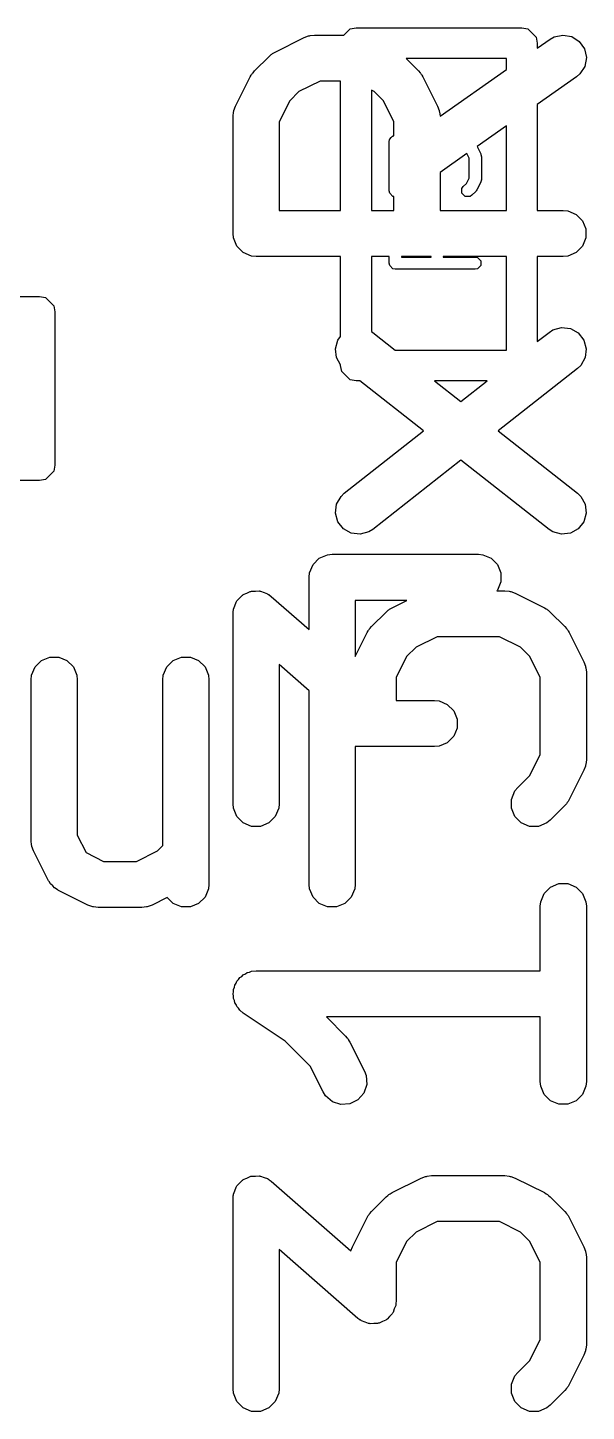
# Model space of a CAD drawing. Extents: x -2.36 to 2.12, y 0.28 to 4.05.
# Drawn here: x -2.0062 to -1.9347, y 3.0019 to 3.1793 of the extents above; entities that cross this region are included whole.
import ezdxf

# ---------------------------------------------------------------- set-up
doc = ezdxf.new("R2010")
doc.units = 0
doc.header["$MEASUREMENT"] = 0
doc.layers.add('BLACK', color=7, linetype='CONTINUOUS')

msp = doc.modelspace()

# ---------------------------------------------------------------- linework, layer by layer
at = {"layer": 'BLACK', "linetype": 'CONTINUOUS'}
for p, q in [((-1.96571, 3.17839), (-1.96493, 3.17918)), ((-1.96493, 3.17918), (-1.96417, 3.17933)), ((-1.96417, 3.17933), (-1.94291, 3.17933)), ((-1.94291, 3.17933), (-1.94216, 3.17918)), ((-1.94216, 3.17918), (-1.94109, 3.17812)), ((-1.97455, 3.17621), (-1.9708, 3.17808)), ((-1.9708, 3.17808), (-1.97026, 3.17829)), ((-1.97026, 3.17829), (-1.97015, 3.1783)), ((-1.97015, 3.1783), (-1.97005, 3.17834)), ((-1.97005, 3.17834), (-1.96948, 3.17839)), ((-1.96948, 3.17839), (-1.96571, 3.17839)), ((-1.94109, 3.17812), (-1.94094, 3.17736)), ((-1.94094, 3.17671), (-1.9393, 3.17786)), ((-1.94094, 3.17736), (-1.94094, 3.17671)), ((-1.9393, 3.17786), (-1.93879, 3.17814)), ((-1.93879, 3.17814), (-1.93767, 3.17839)), ((-1.93767, 3.17839), (-1.93653, 3.17819)), ((-1.93653, 3.17819), (-1.93556, 3.17757)), ((-1.93556, 3.17757), (-1.9349, 3.17663)), ((-1.97719, 3.17378), (-1.97531, 3.17565)), ((-1.97531, 3.17565), (-1.97509, 3.17584)), ((-1.97509, 3.17584), (-1.97504, 3.1759)), ((-1.97504, 3.1759), (-1.97495, 3.17595)), ((-1.97495, 3.17595), (-1.97487, 3.17602)), ((-1.97487, 3.17602), (-1.97479, 3.17605)), ((-1.97479, 3.17605), (-1.97455, 3.17621)), ((-1.95775, 3.17539), (-1.95614, 3.17378)), ((-1.94488, 3.17539), (-1.95775, 3.17539)), ((-1.94488, 3.17395), (-1.94488, 3.17539)), ((-1.9349, 3.17663), (-1.93465, 3.1755)), ((-1.93465, 3.1755), (-1.93485, 3.17437)), ((-1.97743, 3.1735), (-1.97737, 3.17355)), ((-1.97737, 3.17355), (-1.97719, 3.17378)), ((-1.95614, 3.17378), (-1.95595, 3.17355)), ((-1.95595, 3.17355), (-1.9559, 3.1735)), ((-1.9534, 3.16799), (-1.94488, 3.17395)), ((-1.93485, 3.17437), (-1.93547, 3.1734)), ((-1.97962, 3.16926), (-1.97774, 3.17301)), ((-1.97774, 3.17301), (-1.97759, 3.17326)), ((-1.97759, 3.17326), (-1.97756, 3.17333)), ((-1.97756, 3.17333), (-1.97749, 3.17341)), ((-1.97749, 3.17341), (-1.97743, 3.1735)), ((-1.96878, 3.17249), (-1.97148, 3.17114)), ((-1.96614, 3.17249), (-1.96878, 3.17249)), ((-1.96614, 3.1559), (-1.96614, 3.17249)), ((-1.9559, 3.1735), (-1.95584, 3.17341)), ((-1.95584, 3.17341), (-1.95577, 3.17333)), ((-1.95577, 3.17333), (-1.95574, 3.17326)), ((-1.95574, 3.17326), (-1.95559, 3.17301)), ((-1.95559, 3.17301), (-1.95371, 3.16926)), ((-1.93591, 3.17302), (-1.94094, 3.1695)), ((-1.93547, 3.1734), (-1.93591, 3.17302)), ((-1.97148, 3.17114), (-1.97267, 3.16994)), ((-1.96185, 3.17114), (-1.9622, 3.17132)), ((-1.9622, 3.17132), (-1.9622, 3.1559)), ((-1.96065, 3.16994), (-1.96185, 3.17114)), ((-1.97993, 3.16794), (-1.97987, 3.16852)), ((-1.97987, 3.16852), (-1.97983, 3.16862)), ((-1.97983, 3.16862), (-1.97982, 3.16872)), ((-1.97982, 3.16872), (-1.97962, 3.16926)), ((-1.97267, 3.16994), (-1.97402, 3.16724)), ((-1.95931, 3.16724), (-1.96065, 3.16994)), ((-1.95371, 3.16926), (-1.95351, 3.16872)), ((-1.95351, 3.16872), (-1.9535, 3.16862)), ((-1.9535, 3.16862), (-1.95346, 3.16852)), ((-1.95346, 3.16852), (-1.9534, 3.16799)), ((-1.94094, 3.1695), (-1.94094, 3.1559)), ((-1.97993, 3.15294), (-1.97993, 3.16794)), ((-1.97402, 3.16724), (-1.97402, 3.1559)), ((-1.95931, 3.16546), (-1.95931, 3.16724)), ((-1.94488, 3.16674), (-1.94866, 3.1641)), ((-1.94488, 3.1559), (-1.94488, 3.16674)), ((-1.95991, 3.16474), (-1.95987, 3.16496)), ((-1.95991, 3.1584), (-1.95991, 3.16474)), ((-1.95987, 3.16499), (-1.95986, 3.165)), ((-1.95987, 3.16496), (-1.95987, 3.16499)), ((-1.95986, 3.165), (-1.95985, 3.16504)), ((-1.95985, 3.16504), (-1.95966, 3.16523)), ((-1.95966, 3.16523), (-1.95948, 3.16544)), ((-1.95948, 3.16544), (-1.95945, 3.16544)), ((-1.95945, 3.16544), (-1.95943, 3.16546)), ((-1.95943, 3.16546), (-1.95931, 3.16546)), ((-1.94997, 3.16318), (-1.9534, 3.16078)), ((-1.94968, 3.1626), (-1.94997, 3.16318)), ((-1.94866, 3.1641), (-1.94819, 3.16314)), ((-1.94819, 3.16314), (-1.94818, 3.1631)), ((-1.94818, 3.1631), (-1.94816, 3.16309)), ((-1.94816, 3.16309), (-1.94814, 3.16296)), ((-1.94814, 3.16296), (-1.9481, 3.16284)), ((-1.94968, 3.16005), (-1.94968, 3.1626)), ((-1.9481, 3.16284), (-1.94811, 3.16282)), ((-1.94811, 3.16282), (-1.9481, 3.16279)), ((-1.9481, 3.16279), (-1.9481, 3.15986)), ((-1.9534, 3.16078), (-1.9534, 3.1559)), ((-1.95042, 3.15896), (-1.95002, 3.15935)), ((-1.95002, 3.15935), (-1.94968, 3.16005)), ((-1.94819, 3.15951), (-1.94867, 3.15853)), ((-1.94818, 3.15955), (-1.94819, 3.15951)), ((-1.94816, 3.15956), (-1.94818, 3.15955)), ((-1.94814, 3.15968), (-1.94816, 3.15956)), ((-1.9481, 3.15981), (-1.94814, 3.15968)), ((-1.9481, 3.15986), (-1.94811, 3.15982)), ((-1.94811, 3.15982), (-1.9481, 3.15981)), ((-1.95985, 3.1581), (-1.95991, 3.1584)), ((-1.95943, 3.15767), (-1.95985, 3.1581)), ((-1.95931, 3.15767), (-1.95943, 3.15767)), ((-1.95931, 3.1559), (-1.95931, 3.15767)), ((-1.95059, 3.1587), (-1.95042, 3.15896)), ((-1.95059, 3.1581), (-1.95059, 3.1587)), ((-1.95017, 3.15767), (-1.95059, 3.1581)), ((-1.94956, 3.15767), (-1.95017, 3.15767)), ((-1.94931, 3.15784), (-1.94956, 3.15767)), ((-1.94882, 3.15833), (-1.94931, 3.15784)), ((-1.94875, 3.15843), (-1.94882, 3.15833)), ((-1.94867, 3.15853), (-1.94875, 3.15843)), ((-1.97402, 3.1559), (-1.96614, 3.1559)), ((-1.9622, 3.1559), (-1.95931, 3.1559)), ((-1.9534, 3.1559), (-1.94488, 3.1559)), ((-1.94094, 3.1559), (-1.93761, 3.1559)), ((-1.93761, 3.1559), (-1.93703, 3.15584)), ((-1.93703, 3.15584), (-1.93597, 3.1554)), ((-1.93597, 3.1554), (-1.93515, 3.15458)), ((-1.93515, 3.15458), (-1.93471, 3.15352)), ((-1.97987, 3.15237), (-1.97993, 3.15294)), ((-1.97943, 3.1513), (-1.97987, 3.15237)), ((-1.93471, 3.15237), (-1.93515, 3.1513)), ((-1.93471, 3.15352), (-1.93471, 3.15237)), ((-1.97862, 3.15049), (-1.97943, 3.1513)), ((-1.97755, 3.15005), (-1.97862, 3.15049)), ((-1.93597, 3.15049), (-1.93703, 3.15005)), ((-1.93515, 3.1513), (-1.93597, 3.15049)), ((-1.97698, 3.14999), (-1.97755, 3.15005)), ((-1.96614, 3.14999), (-1.97698, 3.14999)), ((-1.96614, 3.13972), (-1.96614, 3.14999)), ((-1.95991, 3.14999), (-1.9622, 3.14999)), ((-1.9622, 3.14999), (-1.9622, 3.14038)), ((-1.95991, 3.14914), (-1.95991, 3.14999)), ((-1.95985, 3.14884), (-1.95991, 3.14914)), ((-1.95943, 3.14841), (-1.95985, 3.14884)), ((-1.95834, 3.14999), (-1.95834, 3.14993)), ((-1.95455, 3.14999), (-1.95834, 3.14999)), ((-1.95834, 3.14993), (-1.95455, 3.14993)), ((-1.95455, 3.14993), (-1.95455, 3.14999)), ((-1.95298, 3.14999), (-1.95298, 3.14993)), ((-1.94488, 3.14999), (-1.95298, 3.14999)), ((-1.95298, 3.14993), (-1.94889, 3.14993)), ((-1.94889, 3.14993), (-1.94859, 3.14987)), ((-1.94859, 3.14987), (-1.94816, 3.14944)), ((-1.94816, 3.14884), (-1.94859, 3.14841)), ((-1.94816, 3.14944), (-1.94816, 3.14884)), ((-1.94488, 3.13799), (-1.94488, 3.14999)), ((-1.93761, 3.14999), (-1.94094, 3.14999)), ((-1.94094, 3.14999), (-1.94094, 3.13908)), ((-1.93703, 3.15005), (-1.93761, 3.14999)), ((-1.95913, 3.14835), (-1.95943, 3.14841)), ((-1.94889, 3.14835), (-1.95913, 3.14835)), ((-1.94859, 3.14841), (-1.94889, 3.14835)), ((-2.04409, 3.14488), (-2.00472, 3.14488)), ((-2.00472, 3.14488), (-2.00397, 3.14473)), ((-2.00397, 3.14473), (-2.00291, 3.14367)), ((-2.00291, 3.14367), (-2.00276, 3.14291)), ((-2.00276, 3.14291), (-2.00276, 3.12323)), ((-1.9622, 3.14038), (-1.96203, 3.14027)), ((-1.96203, 3.14027), (-1.95913, 3.13799)), ((-1.94094, 3.13908), (-1.93943, 3.14027)), ((-1.93943, 3.14027), (-1.93894, 3.14058)), ((-1.93894, 3.14058), (-1.93783, 3.14089)), ((-1.93783, 3.14089), (-1.93669, 3.14075)), ((-1.93669, 3.14075), (-1.93568, 3.14019)), ((-1.93568, 3.14019), (-1.93497, 3.13928)), ((-1.9668, 3.13817), (-1.96649, 3.13928)), ((-1.96666, 3.13703), (-1.9668, 3.13817)), ((-1.96649, 3.13928), (-1.96614, 3.13972)), ((-1.93497, 3.13928), (-1.93466, 3.13817)), ((-1.93466, 3.13817), (-1.9348, 3.13703)), ((-1.96614, 3.13611), (-1.96666, 3.13703)), ((-1.95913, 3.13799), (-1.94488, 3.13799)), ((-1.9348, 3.13703), (-1.93536, 3.13602)), ((-1.96614, 3.13602), (-1.96614, 3.13611)), ((-1.96599, 3.13527), (-1.96614, 3.13602)), ((-1.96493, 3.1342), (-1.96599, 3.13527)), ((-1.93578, 3.13562), (-1.94595, 3.12763)), ((-1.93536, 3.13602), (-1.93578, 3.13562)), ((-1.96417, 3.13406), (-1.96493, 3.1342)), ((-1.96368, 3.13406), (-1.96417, 3.13406)), ((-1.95551, 3.12763), (-1.96368, 3.13406)), ((-1.95412, 3.13406), (-1.95073, 3.13139)), ((-1.94734, 3.13406), (-1.95412, 3.13406)), ((-1.95073, 3.13139), (-1.94734, 3.13406)), ((-1.96568, 3.11964), (-1.95551, 3.12763)), ((-1.94595, 3.12763), (-1.93578, 3.11964)), ((-1.95073, 3.12388), (-1.96203, 3.115)), ((-1.93943, 3.115), (-1.95073, 3.12388)), ((-2.00291, 3.12248), (-2.00397, 3.12141)), ((-2.00276, 3.12323), (-2.00291, 3.12248)), ((-2.00472, 3.12126), (-2.04409, 3.12126)), ((-2.00397, 3.12141), (-2.00472, 3.12126)), ((-1.96666, 3.11824), (-1.96609, 3.11924)), ((-1.96609, 3.11924), (-1.96568, 3.11964)), ((-1.93578, 3.11964), (-1.93536, 3.11924)), ((-1.93536, 3.11924), (-1.9348, 3.11824)), ((-1.9668, 3.1171), (-1.96666, 3.11824)), ((-1.96649, 3.11599), (-1.9668, 3.1171)), ((-1.93466, 3.1171), (-1.93497, 3.11599)), ((-1.9348, 3.11824), (-1.93466, 3.1171)), ((-1.96577, 3.11508), (-1.96649, 3.11599)), ((-1.96477, 3.11452), (-1.96577, 3.11508)), ((-1.96203, 3.115), (-1.96252, 3.11469)), ((-1.93894, 3.11469), (-1.93943, 3.115)), ((-1.93568, 3.11508), (-1.93669, 3.11452)), ((-1.93497, 3.11599), (-1.93568, 3.11508)), ((-1.96363, 3.11438), (-1.96477, 3.11452)), ((-1.96252, 3.11469), (-1.96363, 3.11438)), ((-1.93783, 3.11438), (-1.93894, 3.11469)), ((-1.93669, 3.11452), (-1.93783, 3.11438)), ((-1.96887, 3.11132), (-1.96781, 3.11176)), ((-1.96781, 3.11176), (-1.96723, 3.11182)), ((-1.96723, 3.11182), (-1.94848, 3.11182)), ((-1.94848, 3.11182), (-1.94791, 3.11176)), ((-1.94791, 3.11176), (-1.94684, 3.11132)), ((-1.97013, 3.10944), (-1.96968, 3.11051)), ((-1.96968, 3.11051), (-1.96887, 3.11132)), ((-1.94684, 3.11132), (-1.94603, 3.11051)), ((-1.94603, 3.11051), (-1.94559, 3.10944)), ((-1.97018, 3.10887), (-1.97013, 3.10944)), ((-1.97018, 3.10218), (-1.97018, 3.10887)), ((-1.94559, 3.10829), (-1.94603, 3.10722)), ((-1.94559, 3.10944), (-1.94559, 3.10829)), ((-1.97943, 3.10584), (-1.97909, 3.10618)), ((-1.97909, 3.10618), (-1.97878, 3.10654)), ((-1.97878, 3.10654), (-1.97869, 3.10658)), ((-1.97869, 3.10658), (-1.97862, 3.10665)), ((-1.97862, 3.10665), (-1.97817, 3.10684)), ((-1.97817, 3.10684), (-1.97774, 3.10705)), ((-1.97774, 3.10705), (-1.97764, 3.10706)), ((-1.97764, 3.10706), (-1.97755, 3.1071)), ((-1.97755, 3.1071), (-1.97707, 3.1071)), ((-1.97707, 3.1071), (-1.97659, 3.10713)), ((-1.97659, 3.10713), (-1.9765, 3.1071)), ((-1.9765, 3.1071), (-1.9764, 3.1071)), ((-1.9764, 3.1071), (-1.97596, 3.10691)), ((-1.97596, 3.10691), (-1.9755, 3.10676)), ((-1.9755, 3.10676), (-1.97539, 3.10668)), ((-1.97539, 3.10668), (-1.97534, 3.10665)), ((-1.97534, 3.10665), (-1.97528, 3.1066)), ((-1.97528, 3.1066), (-1.97503, 3.10642)), ((-1.97503, 3.10642), (-1.97018, 3.10218)), ((-1.94603, 3.10722), (-1.9461, 3.10715)), ((-1.9461, 3.10715), (-1.9451, 3.10715)), ((-1.9451, 3.10715), (-1.94453, 3.1071)), ((-1.94453, 3.1071), (-1.94443, 3.10705)), ((-1.94443, 3.10705), (-1.94432, 3.10705)), ((-1.94432, 3.10705), (-1.94378, 3.10684)), ((-1.94378, 3.10684), (-1.94003, 3.10497)), ((-1.97993, 3.1042), (-1.9799, 3.1045)), ((-1.9799, 3.10458), (-1.97989, 3.10464)), ((-1.9799, 3.1045), (-1.9799, 3.10458)), ((-1.97989, 3.10464), (-1.97987, 3.10478)), ((-1.97987, 3.10478), (-1.97969, 3.10522)), ((-1.97969, 3.10522), (-1.97953, 3.10567)), ((-1.97953, 3.10567), (-1.97947, 3.10575)), ((-1.97947, 3.10575), (-1.97943, 3.10584)), ((-1.96428, 3.10591), (-1.96428, 3.09871)), ((-1.95765, 3.10591), (-1.96428, 3.10591)), ((-1.96219, 3.10254), (-1.96032, 3.10441)), ((-1.96032, 3.10441), (-1.96009, 3.1046)), ((-1.96009, 3.1046), (-1.96004, 3.10466)), ((-1.96004, 3.10466), (-1.95995, 3.10471)), ((-1.95995, 3.10471), (-1.95987, 3.10478)), ((-1.95987, 3.10478), (-1.9598, 3.10481)), ((-1.9598, 3.10481), (-1.95955, 3.10497)), ((-1.95955, 3.10497), (-1.95765, 3.10591)), ((-1.94003, 3.10497), (-1.93979, 3.10481)), ((-1.93979, 3.10481), (-1.93971, 3.10478)), ((-1.93971, 3.10478), (-1.93963, 3.10471)), ((-1.93963, 3.10471), (-1.93954, 3.10466)), ((-1.93954, 3.10466), (-1.93949, 3.1046)), ((-1.93949, 3.1046), (-1.93927, 3.10441)), ((-1.93927, 3.10441), (-1.93739, 3.10254)), ((-1.97993, 3.07983), (-1.97993, 3.1042)), ((-1.96428, 3.09871), (-1.96274, 3.10177)), ((-1.96274, 3.10177), (-1.96259, 3.10202)), ((-1.96259, 3.10202), (-1.96256, 3.10209)), ((-1.96256, 3.10209), (-1.96249, 3.10217)), ((-1.96249, 3.10217), (-1.96244, 3.10226)), ((-1.96244, 3.10226), (-1.96238, 3.10231)), ((-1.96238, 3.10231), (-1.96219, 3.10254)), ((-1.95378, 3.10125), (-1.95648, 3.0999)), ((-1.9458, 3.10125), (-1.95378, 3.10125)), ((-1.9431, 3.0999), (-1.9458, 3.10125)), ((-1.93739, 3.10254), (-1.93721, 3.10231)), ((-1.93721, 3.10231), (-1.93715, 3.10226)), ((-1.93715, 3.10226), (-1.93709, 3.10217)), ((-1.93709, 3.10217), (-1.93703, 3.10209)), ((-1.93703, 3.10209), (-1.937, 3.10202)), ((-1.937, 3.10202), (-1.93684, 3.10177)), ((-1.93684, 3.10177), (-1.93496, 3.09802)), ((-1.95648, 3.0999), (-1.95768, 3.0987)), ((-1.94191, 3.0987), (-1.9431, 3.0999)), ((-2.00575, 3.09632), (-2.0053, 3.09738)), ((-2.0053, 3.09738), (-2.00449, 3.0982)), ((-2.00449, 3.0982), (-2.00343, 3.09864)), ((-2.00343, 3.09864), (-2.00227, 3.09864)), ((-2.00227, 3.09864), (-2.00121, 3.0982)), ((-2.00121, 3.0982), (-2.00039, 3.09738)), ((-2.00039, 3.09738), (-1.99995, 3.09632)), ((-1.98887, 3.09632), (-1.98843, 3.09738)), ((-1.98843, 3.09738), (-1.98762, 3.0982)), ((-1.98762, 3.0982), (-1.98655, 3.09864)), ((-1.98655, 3.09864), (-1.9854, 3.09864)), ((-1.9854, 3.09864), (-1.98434, 3.0982)), ((-1.98434, 3.0982), (-1.98352, 3.09738)), ((-1.98352, 3.09738), (-1.98308, 3.09632)), ((-1.97018, 3.09433), (-1.97402, 3.09769)), ((-1.97402, 3.09769), (-1.97402, 3.07983)), ((-1.95768, 3.0987), (-1.95902, 3.096)), ((-1.94056, 3.096), (-1.94191, 3.0987)), ((-1.93496, 3.09802), (-1.93476, 3.09748)), ((-1.93476, 3.09748), (-1.93475, 3.09737)), ((-1.93475, 3.09737), (-1.93471, 3.09728)), ((-1.93471, 3.09728), (-1.93465, 3.0967)), ((-2.0058, 3.09574), (-2.00575, 3.09632)), ((-2.0058, 3.07512), (-2.0058, 3.09574)), ((-1.99995, 3.09632), (-1.9999, 3.09574)), ((-1.9999, 3.09574), (-1.9999, 3.07582)), ((-1.98893, 3.09574), (-1.98887, 3.09632)), ((-1.98893, 3.07447), (-1.98893, 3.09574)), ((-1.98308, 3.09632), (-1.98302, 3.09574)), ((-1.98302, 3.09574), (-1.98302, 3.0695)), ((-1.95902, 3.096), (-1.95902, 3.09307)), ((-1.94056, 3.08615), (-1.94056, 3.096)), ((-1.93465, 3.0967), (-1.93465, 3.08545)), ((-1.97018, 3.0695), (-1.97018, 3.09433)), ((-1.95902, 3.09307), (-1.95411, 3.09307)), ((-1.95411, 3.09307), (-1.95353, 3.09301)), ((-1.95353, 3.09301), (-1.95247, 3.09257)), ((-1.95247, 3.09257), (-1.95165, 3.09176)), ((-1.95165, 3.09176), (-1.95121, 3.09069)), ((-1.95121, 3.09069), (-1.95121, 3.08954)), ((-1.95165, 3.08848), (-1.95247, 3.08766)), ((-1.95121, 3.08954), (-1.95165, 3.08848)), ((-1.95411, 3.08716), (-1.96428, 3.08716)), ((-1.96428, 3.08716), (-1.96428, 3.0695)), ((-1.95353, 3.08722), (-1.95411, 3.08716)), ((-1.95247, 3.08766), (-1.95353, 3.08722)), ((-1.94191, 3.08345), (-1.94056, 3.08615)), ((-1.93471, 3.08488), (-1.93475, 3.08478)), ((-1.93465, 3.08545), (-1.93471, 3.08488)), ((-1.94344, 3.08192), (-1.94191, 3.08345)), ((-1.93496, 3.08413), (-1.93684, 3.08038)), ((-1.93476, 3.08467), (-1.93496, 3.08413)), ((-1.93475, 3.08478), (-1.93476, 3.08467)), ((-1.94425, 3.0804), (-1.94381, 3.08147)), ((-1.94381, 3.08147), (-1.94344, 3.08192)), ((-1.97987, 3.07925), (-1.97993, 3.07983)), ((-1.97402, 3.07983), (-1.97408, 3.07925)), ((-1.94425, 3.07925), (-1.94425, 3.0804)), ((-1.93739, 3.07961), (-1.93927, 3.07774)), ((-1.93721, 3.07984), (-1.93739, 3.07961)), ((-1.93715, 3.07989), (-1.93721, 3.07984)), ((-1.93709, 3.07998), (-1.93715, 3.07989)), ((-1.93703, 3.08006), (-1.93709, 3.07998)), ((-1.937, 3.08013), (-1.93703, 3.08006)), ((-1.93684, 3.08038), (-1.937, 3.08013)), ((-1.97943, 3.07819), (-1.97987, 3.07925)), ((-1.97862, 3.07737), (-1.97943, 3.07819)), ((-1.97452, 3.07819), (-1.97534, 3.07737)), ((-1.97408, 3.07925), (-1.97452, 3.07819)), ((-1.94381, 3.07819), (-1.94425, 3.07925)), ((-1.943, 3.07737), (-1.94381, 3.07819)), ((-1.93927, 3.07774), (-1.93971, 3.07737)), ((-1.97755, 3.07693), (-1.97862, 3.07737)), ((-1.9764, 3.07693), (-1.97755, 3.07693)), ((-1.97534, 3.07737), (-1.9764, 3.07693)), ((-1.94193, 3.07693), (-1.943, 3.07737)), ((-1.94078, 3.07693), (-1.94193, 3.07693)), ((-1.93971, 3.07737), (-1.94078, 3.07693)), ((-2.00575, 3.07454), (-2.0058, 3.07512)), ((-2.00571, 3.07445), (-2.00575, 3.07454)), ((-2.0057, 3.07434), (-2.00571, 3.07445)), ((-2.00549, 3.0738), (-2.0057, 3.07434)), ((-1.9999, 3.07582), (-1.99877, 3.07357)), ((-1.9896, 3.0738), (-1.98893, 3.07447)), ((-2.00362, 3.07005), (-2.00549, 3.0738)), ((-1.99877, 3.07357), (-1.99653, 3.07245)), ((-1.99653, 3.07245), (-1.9923, 3.07245)), ((-1.9923, 3.07245), (-1.9896, 3.0738)), ((-2.00356, 3.06995), (-2.00362, 3.07005)), ((-2.00354, 3.06991), (-2.00356, 3.06995)), ((-2.00349, 3.06985), (-2.00354, 3.06991)), ((-2.00331, 3.06956), (-2.00349, 3.06985)), ((-2.00303, 3.06932), (-2.00331, 3.06956)), ((-2.00279, 3.06904), (-2.00303, 3.06932)), ((-2.00249, 3.06885), (-2.00279, 3.06904)), ((-2.00244, 3.0688), (-2.00249, 3.06885)), ((-1.98308, 3.06892), (-1.98352, 3.06785)), ((-1.98302, 3.0695), (-1.98308, 3.06892)), ((-1.97013, 3.06892), (-1.97018, 3.0695)), ((-1.96968, 3.06785), (-1.97013, 3.06892)), ((-1.96433, 3.06892), (-1.96477, 3.06785)), ((-1.96428, 3.0695), (-1.96433, 3.06892)), ((-1.94006, 3.06834), (-1.93925, 3.06916)), ((-1.93925, 3.06916), (-1.93818, 3.0696)), ((-1.93818, 3.0696), (-1.93703, 3.0696)), ((-1.93703, 3.0696), (-1.93597, 3.06916)), ((-1.93597, 3.06916), (-1.93515, 3.06834)), ((-2.00239, 3.06879), (-2.00244, 3.0688)), ((-2.0023, 3.06873), (-2.00239, 3.06879)), ((-1.99855, 3.06685), (-2.0023, 3.06873)), ((-1.98838, 3.0678), (-1.99028, 3.06685)), ((-1.98762, 3.06704), (-1.98838, 3.0678)), ((-1.98352, 3.06785), (-1.98434, 3.06704)), ((-1.96887, 3.06704), (-1.96968, 3.06785)), ((-1.96477, 3.06785), (-1.96559, 3.06704)), ((-1.94056, 3.0667), (-1.9405, 3.06728)), ((-1.9405, 3.06728), (-1.94006, 3.06834)), ((-1.93515, 3.06834), (-1.93471, 3.06728)), ((-1.93471, 3.06728), (-1.93465, 3.0667)), ((-1.99801, 3.06665), (-1.99855, 3.06685)), ((-1.9979, 3.06664), (-1.99801, 3.06665)), ((-1.9978, 3.0666), (-1.9979, 3.06664)), ((-1.99723, 3.06654), (-1.9978, 3.0666)), ((-1.9916, 3.06654), (-1.99723, 3.06654)), ((-1.99103, 3.0666), (-1.9916, 3.06654)), ((-1.99093, 3.06664), (-1.99103, 3.0666)), ((-1.99082, 3.06665), (-1.99093, 3.06664)), ((-1.99028, 3.06685), (-1.99082, 3.06665)), ((-1.98655, 3.0666), (-1.98762, 3.06704)), ((-1.9854, 3.0666), (-1.98655, 3.0666)), ((-1.98434, 3.06704), (-1.9854, 3.0666)), ((-1.96781, 3.0666), (-1.96887, 3.06704)), ((-1.96665, 3.0666), (-1.96781, 3.0666)), ((-1.96559, 3.06704), (-1.96665, 3.0666)), ((-1.94056, 3.05841), (-1.94056, 3.0667)), ((-1.93465, 3.0667), (-1.93465, 3.04421)), ((-1.97811, 3.05818), (-1.97782, 3.05824)), ((-1.97782, 3.05824), (-1.97755, 3.05835)), ((-1.97755, 3.05835), (-1.97698, 3.05841)), ((-1.97698, 3.05841), (-1.97698, 3.05841)), ((-1.97698, 3.05841), (-1.97698, 3.05841)), ((-1.97698, 3.05841), (-1.97698, 3.05841)), ((-1.97698, 3.05841), (-1.94056, 3.05841)), ((-1.97976, 3.0563), (-1.9797, 3.05658)), ((-1.9797, 3.05658), (-1.97954, 3.05683)), ((-1.97954, 3.05683), (-1.97943, 3.0571)), ((-1.97943, 3.0571), (-1.97923, 3.0573)), ((-1.97923, 3.0573), (-1.97907, 3.05754)), ((-1.97907, 3.05754), (-1.97882, 3.0577)), ((-1.97882, 3.0577), (-1.97862, 3.05791)), ((-1.97862, 3.05791), (-1.97835, 3.05802)), ((-1.97835, 3.05802), (-1.97811, 3.05818)), ((-1.97993, 3.05545), (-1.97987, 3.05574)), ((-1.97987, 3.05517), (-1.97993, 3.05545)), ((-1.97987, 3.05603), (-1.97976, 3.0563)), ((-1.97987, 3.05574), (-1.97987, 3.05603)), ((-1.97987, 3.05488), (-1.97987, 3.05517)), ((-1.97976, 3.05461), (-1.97987, 3.05488)), ((-1.9797, 3.05432), (-1.97976, 3.05461)), ((-1.97954, 3.05408), (-1.9797, 3.05432)), ((-1.97943, 3.05382), (-1.97954, 3.05408)), ((-1.97922, 3.05361), (-1.97943, 3.05382)), ((-1.97906, 3.05337), (-1.97922, 3.05361)), ((-1.97862, 3.053), (-1.97906, 3.05337)), ((-1.97861, 3.053), (-1.97862, 3.053)), ((-1.97862, 3.053), (-1.97862, 3.053)), ((-1.97862, 3.053), (-1.97862, 3.053)), ((-1.97323, 3.04941), (-1.97861, 3.053)), ((-1.94056, 3.0525), (-1.96797, 3.0525)), ((-1.96797, 3.0525), (-1.96551, 3.05004)), ((-1.94056, 3.04421), (-1.94056, 3.0525)), ((-1.97003, 3.04621), (-1.97323, 3.04941)), ((-1.96551, 3.05004), (-1.96533, 3.04982)), ((-1.96533, 3.04982), (-1.96527, 3.04977)), ((-1.96527, 3.04977), (-1.96521, 3.04968)), ((-1.96521, 3.04968), (-1.96515, 3.0496)), ((-1.96515, 3.0496), (-1.96512, 3.04952)), ((-1.96512, 3.04952), (-1.96496, 3.04928)), ((-1.96496, 3.04928), (-1.96309, 3.04553)), ((-1.96837, 3.04289), (-1.97003, 3.04621)), ((-1.96309, 3.04553), (-1.96288, 3.04499)), ((-1.96288, 3.04499), (-1.9628, 3.04384)), ((-1.9405, 3.04363), (-1.94056, 3.04421)), ((-1.93465, 3.04421), (-1.93471, 3.04363)), ((-1.96806, 3.0424), (-1.96837, 3.04289)), ((-1.96719, 3.04164), (-1.96806, 3.0424)), ((-1.96316, 3.04274), (-1.96392, 3.04187)), ((-1.9628, 3.04384), (-1.96316, 3.04274)), ((-1.94006, 3.04257), (-1.9405, 3.04363)), ((-1.93925, 3.04175), (-1.94006, 3.04257)), ((-1.93515, 3.04257), (-1.93597, 3.04175)), ((-1.93471, 3.04363), (-1.93515, 3.04257)), ((-1.9661, 3.04128), (-1.96719, 3.04164)), ((-1.96495, 3.04136), (-1.9661, 3.04128)), ((-1.96392, 3.04187), (-1.96495, 3.04136)), ((-1.93818, 3.04131), (-1.93925, 3.04175)), ((-1.93703, 3.04131), (-1.93818, 3.04131)), ((-1.93597, 3.04175), (-1.93703, 3.04131)), ((-1.97878, 3.03155), (-1.97869, 3.03159)), ((-1.97869, 3.03159), (-1.97862, 3.03166)), ((-1.97862, 3.03166), (-1.97817, 3.03185)), ((-1.97817, 3.03185), (-1.97774, 3.03206)), ((-1.97774, 3.03206), (-1.97764, 3.03207)), ((-1.97764, 3.03207), (-1.97755, 3.0321)), ((-1.97755, 3.0321), (-1.97707, 3.0321)), ((-1.97707, 3.0321), (-1.97659, 3.03214)), ((-1.97659, 3.03214), (-1.9765, 3.0321)), ((-1.9765, 3.0321), (-1.9764, 3.0321)), ((-1.9764, 3.0321), (-1.97596, 3.03192)), ((-1.97596, 3.03192), (-1.9755, 3.03177)), ((-1.9755, 3.03177), (-1.97539, 3.03169)), ((-1.97539, 3.03169), (-1.97534, 3.03166)), ((-1.97534, 3.03166), (-1.97528, 3.03161)), ((-1.97528, 3.03161), (-1.97503, 3.03143)), ((-1.95955, 3.02998), (-1.9558, 3.03185)), ((-1.9558, 3.03185), (-1.95526, 3.03206)), ((-1.95526, 3.03206), (-1.95515, 3.03206)), ((-1.95515, 3.03206), (-1.95505, 3.0321)), ((-1.95505, 3.0321), (-1.95448, 3.03216)), ((-1.95448, 3.03216), (-1.9451, 3.03216)), ((-1.9451, 3.03216), (-1.94453, 3.0321)), ((-1.94453, 3.0321), (-1.94443, 3.03206)), ((-1.94443, 3.03206), (-1.94432, 3.03206)), ((-1.94432, 3.03206), (-1.94378, 3.03185)), ((-1.94378, 3.03185), (-1.94003, 3.02998)), ((-1.97987, 3.02978), (-1.97969, 3.03023)), ((-1.97969, 3.03023), (-1.97953, 3.03068)), ((-1.97953, 3.03068), (-1.97947, 3.03076)), ((-1.97947, 3.03076), (-1.97943, 3.03085)), ((-1.97943, 3.03085), (-1.97909, 3.03119)), ((-1.97909, 3.03119), (-1.97878, 3.03155)), ((-1.97503, 3.03143), (-1.96482, 3.0225)), ((-1.95987, 3.02979), (-1.9598, 3.02982)), ((-1.9598, 3.02982), (-1.95955, 3.02998)), ((-1.94003, 3.02998), (-1.93979, 3.02982)), ((-1.93979, 3.02982), (-1.93971, 3.02979)), ((-1.97993, 3.02921), (-1.9799, 3.02951)), ((-1.97993, 3.00484), (-1.97993, 3.02921)), ((-1.9799, 3.02959), (-1.97989, 3.02964)), ((-1.9799, 3.02951), (-1.9799, 3.02959)), ((-1.97989, 3.02964), (-1.97987, 3.02978)), ((-1.96219, 3.02755), (-1.96032, 3.02942)), ((-1.96032, 3.02942), (-1.96009, 3.02961)), ((-1.96009, 3.02961), (-1.96004, 3.02967)), ((-1.96004, 3.02967), (-1.95995, 3.02972)), ((-1.95995, 3.02972), (-1.95987, 3.02979)), ((-1.93971, 3.02979), (-1.93963, 3.02972)), ((-1.93963, 3.02972), (-1.93954, 3.02967)), ((-1.93954, 3.02967), (-1.93949, 3.02961)), ((-1.93949, 3.02961), (-1.93927, 3.02942)), ((-1.93927, 3.02942), (-1.93739, 3.02755)), ((-1.96462, 3.02303), (-1.96274, 3.02678)), ((-1.96274, 3.02678), (-1.96259, 3.02703)), ((-1.96259, 3.02703), (-1.96256, 3.0271)), ((-1.96256, 3.0271), (-1.96249, 3.02718)), ((-1.96249, 3.02718), (-1.96244, 3.02727)), ((-1.96244, 3.02727), (-1.96238, 3.02732)), ((-1.96238, 3.02732), (-1.96219, 3.02755)), ((-1.93739, 3.02755), (-1.93721, 3.02732)), ((-1.93721, 3.02732), (-1.93715, 3.02727)), ((-1.93715, 3.02727), (-1.93709, 3.02718)), ((-1.93709, 3.02718), (-1.93703, 3.0271)), ((-1.93703, 3.0271), (-1.937, 3.02703)), ((-1.937, 3.02703), (-1.93684, 3.02678)), ((-1.93684, 3.02678), (-1.93496, 3.02303)), ((-1.95648, 3.02491), (-1.95768, 3.02371)), ((-1.95378, 3.02626), (-1.95648, 3.02491)), ((-1.9458, 3.02626), (-1.95378, 3.02626)), ((-1.9431, 3.02491), (-1.9458, 3.02626)), ((-1.94191, 3.02371), (-1.9431, 3.02491)), ((-1.96482, 3.0225), (-1.96462, 3.02303)), ((-1.95768, 3.02371), (-1.95902, 3.02101)), ((-1.94056, 3.02101), (-1.94191, 3.02371)), ((-1.93496, 3.02303), (-1.93476, 3.02249)), ((-1.96392, 3.01386), (-1.97402, 3.0227)), ((-1.97402, 3.0227), (-1.97402, 3.00484)), ((-1.95902, 3.02101), (-1.95902, 3.01609)), ((-1.94056, 3.01116), (-1.94056, 3.02101)), ((-1.93476, 3.02249), (-1.93475, 3.02238)), ((-1.93475, 3.02238), (-1.93471, 3.02229)), ((-1.93471, 3.02229), (-1.93465, 3.02171)), ((-1.93465, 3.02171), (-1.93465, 3.01046)), ((-1.95907, 3.01565), (-1.95908, 3.01551)), ((-1.95905, 3.0157), (-1.95907, 3.01565)), ((-1.95902, 3.01609), (-1.95905, 3.01578)), ((-1.95905, 3.01578), (-1.95905, 3.0157)), ((-1.96367, 3.01369), (-1.96392, 3.01386)), ((-1.95986, 3.01411), (-1.96018, 3.01374)), ((-1.95952, 3.01445), (-1.95986, 3.01411)), ((-1.95948, 3.01454), (-1.95952, 3.01445)), ((-1.95942, 3.01461), (-1.95948, 3.01454)), ((-1.95927, 3.01507), (-1.95942, 3.01461)), ((-1.95908, 3.01551), (-1.95927, 3.01507)), ((-1.96362, 3.01363), (-1.96367, 3.01369)), ((-1.96357, 3.01361), (-1.96362, 3.01363)), ((-1.96345, 3.01353), (-1.96357, 3.01361)), ((-1.963, 3.01337), (-1.96345, 3.01353)), ((-1.96255, 3.01319), (-1.963, 3.01337)), ((-1.96245, 3.01319), (-1.96255, 3.01319)), ((-1.96236, 3.01316), (-1.96245, 3.01319)), ((-1.96188, 3.01319), (-1.96236, 3.01316)), ((-1.9614, 3.01319), (-1.96188, 3.01319)), ((-1.96131, 3.01323), (-1.9614, 3.01319)), ((-1.96121, 3.01323), (-1.96131, 3.01323)), ((-1.96078, 3.01345), (-1.96121, 3.01323)), ((-1.96034, 3.01363), (-1.96078, 3.01345)), ((-1.96027, 3.0137), (-1.96034, 3.01363)), ((-1.96018, 3.01374), (-1.96027, 3.0137)), ((-1.94191, 3.00846), (-1.94056, 3.01116)), ((-1.93465, 3.01046), (-1.93471, 3.00989)), ((-1.93496, 3.00914), (-1.93684, 3.00539)), ((-1.93476, 3.00968), (-1.93496, 3.00914)), ((-1.93475, 3.00979), (-1.93476, 3.00968)), ((-1.93471, 3.00989), (-1.93475, 3.00979)), ((-1.94381, 3.00648), (-1.94344, 3.00692)), ((-1.94344, 3.00692), (-1.94191, 3.00846)), ((-1.94425, 3.00541), (-1.94381, 3.00648)), ((-1.94425, 3.00426), (-1.94425, 3.00541)), ((-1.93709, 3.00499), (-1.93715, 3.0049)), ((-1.93703, 3.00507), (-1.93709, 3.00499)), ((-1.937, 3.00514), (-1.93703, 3.00507)), ((-1.93684, 3.00539), (-1.937, 3.00514)), ((-1.97987, 3.00426), (-1.97993, 3.00484)), ((-1.97943, 3.0032), (-1.97987, 3.00426)), ((-1.97408, 3.00426), (-1.97452, 3.0032)), ((-1.97402, 3.00484), (-1.97408, 3.00426)), ((-1.94381, 3.0032), (-1.94425, 3.00426)), ((-1.93739, 3.00462), (-1.93927, 3.00275)), ((-1.93721, 3.00485), (-1.93739, 3.00462)), ((-1.93715, 3.0049), (-1.93721, 3.00485)), ((-1.97862, 3.00238), (-1.97943, 3.0032)), ((-1.97755, 3.00194), (-1.97862, 3.00238)), ((-1.9764, 3.00194), (-1.97755, 3.00194)), ((-1.97534, 3.00238), (-1.9764, 3.00194)), ((-1.97452, 3.0032), (-1.97534, 3.00238)), ((-1.943, 3.00238), (-1.94381, 3.0032)), ((-1.94193, 3.00194), (-1.943, 3.00238)), ((-1.94078, 3.00194), (-1.94193, 3.00194)), ((-1.93971, 3.00238), (-1.94078, 3.00194)), ((-1.93927, 3.00275), (-1.93971, 3.00238))]:
    msp.add_line(p, q, dxfattribs=at)

doc.saveas('drawing.dxf')
